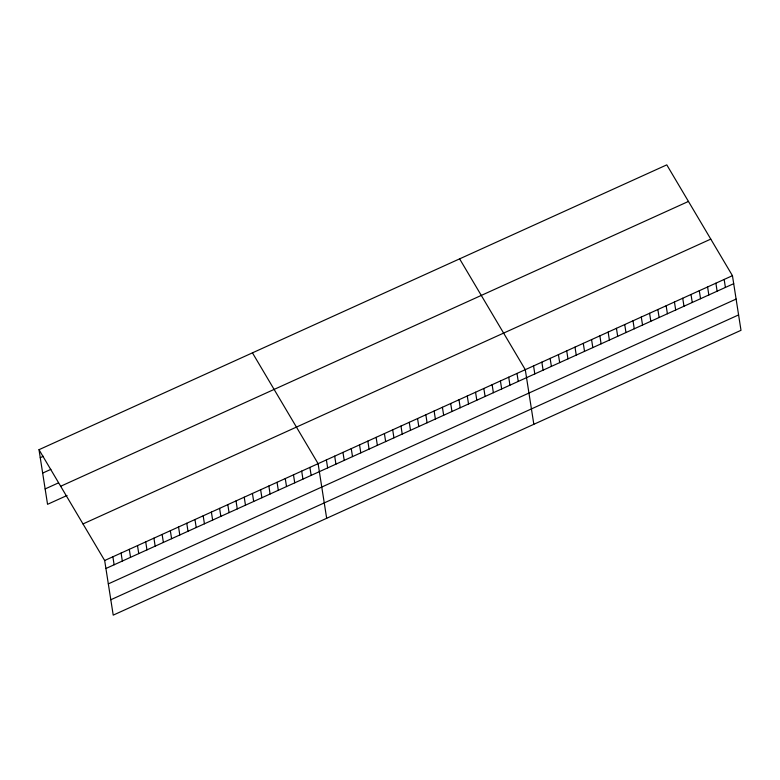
<?xml version="1.0" encoding="UTF-8"?>
<svg xmlns="http://www.w3.org/2000/svg" width="780" height="780" viewBox="0 0 780 780"><rect width="100%" height="100%" fill="white"/><g stroke="black" fill="none" stroke-linecap="round" stroke-linejoin="round"><path stroke-width="1.17" d="M39 449.69L666.783 164.863L732.449 275.681L741 330.31L113.217 615.137L104.666 560.508L39 449.69L47.551 504.319L67.051 495.476M40.248 457.685L43.329 456.29M42.666 473.08L50.875 469.355M45.142 488.933L58.49 482.878M60.664 486.262L688.447 201.435M82.992 523.936L710.775 239.109M104.666 560.508L732.449 275.681M105.914 568.503L733.697 283.676M108.322 583.889L736.106 299.072M110.809 599.752L738.592 314.925M459.615 258.853L525.281 369.671L533.832 424.3M252.447 352.852L318.103 463.661L326.664 518.3M724.162 279.435L725.41 287.44M715.874 283.198L717.122 291.194M707.587 286.962L708.835 294.957M699.299 290.716L700.547 298.721M691.012 294.479L692.26 302.474M682.724 298.233L683.982 306.238M674.437 301.997L675.694 310.001M666.149 305.76L667.407 313.755M657.862 309.514L659.12 317.519M649.574 313.277L650.832 321.272M641.287 317.031L642.544 325.036M632.999 320.794L634.257 328.799M624.721 324.558L625.969 332.553M616.434 328.312L617.682 336.316M608.146 332.075L609.394 340.07M599.859 335.829L601.107 343.834M591.572 339.593L592.819 347.597M583.284 343.356L584.532 351.351M574.996 347.11L576.254 355.115M566.709 350.873L567.967 358.868M558.422 354.637L559.679 362.632M550.134 358.39L551.392 366.395M541.846 362.154L543.104 370.149M533.559 365.908L534.817 373.912M516.994 373.435L518.242 381.43M508.706 377.188L509.954 385.193M500.419 380.952L501.667 388.947M492.131 384.706L493.379 392.71M483.844 388.469L485.092 396.474M475.556 392.233L476.804 400.228M467.269 395.986L468.526 403.991M458.981 399.75L460.239 407.745M450.694 403.504L451.952 411.508M442.406 407.267L443.664 415.272M434.119 411.031L435.377 419.026M425.831 414.784L427.089 422.789M417.553 418.548L418.802 426.543M409.266 422.311L410.514 430.306M400.978 426.065L402.226 434.07M392.691 429.829L393.939 437.824M384.404 433.582L385.651 441.587M376.116 437.346L377.364 445.341M367.828 441.11L369.077 449.104M359.541 444.863L360.799 452.868M351.253 448.627L352.511 456.622M342.966 452.38L344.224 460.385M334.678 456.144L335.936 464.149M326.391 459.907L327.649 467.902M309.894 467.386L311.152 475.39M301.685 471.11L302.942 479.115M293.475 474.835L294.733 482.84M285.265 478.559L286.523 486.564M277.056 482.284L278.314 490.288M268.846 486.008L270.104 494.013M260.637 489.733L261.895 497.738M252.427 493.457L253.685 501.462M244.218 497.182L245.476 505.186M236.018 500.906L237.266 508.911M227.809 504.631L229.057 512.635M219.599 508.355L220.847 516.36M211.39 512.08L212.638 520.084M203.18 515.804L204.428 523.809M194.971 519.529L196.219 527.533M186.761 523.253L188.009 531.258M178.552 526.987L179.8 534.983M170.342 530.712L171.59 538.707M162.133 534.437L163.381 542.432M153.923 538.161L155.171 546.156M145.714 541.885L146.962 549.88M137.504 545.61L138.752 553.605M129.295 549.334L130.543 557.329M121.085 553.059L122.333 561.054M112.876 556.783L114.124 564.779"/></g></svg>
